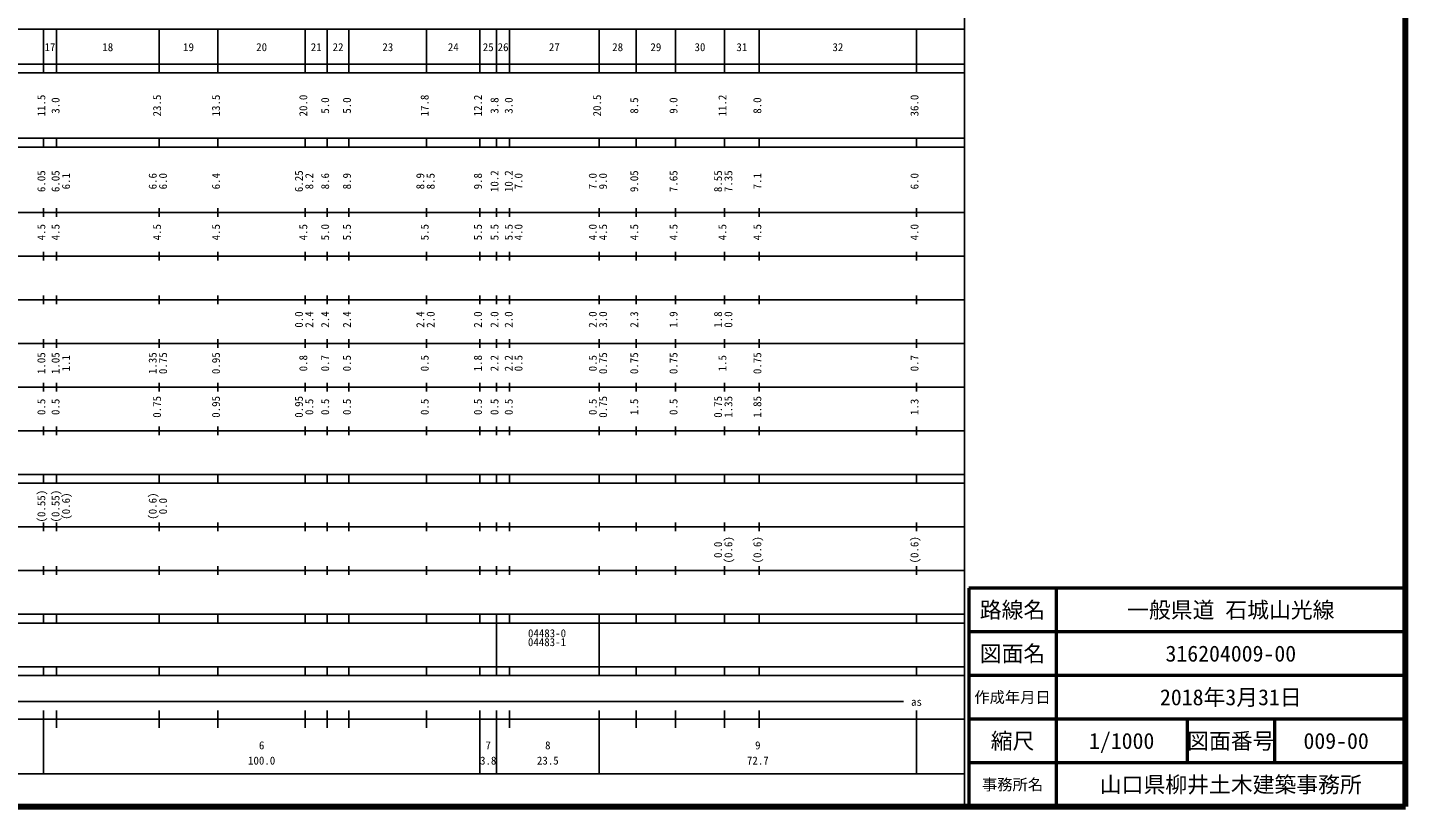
# Model space of a CAD drawing. Units: millimetres on the paper, enlarged 1000 times. Extents: x 40000 to 680000, y 20000 to 380000.
# Drawn here: x 364382 to 680000, y 20000 to 198357 of the extents above; entities that cross this region are included whole.
import ezdxf
from ezdxf.enums import TextEntityAlignment as Align

# ---------------------------------------------------------------- set-up
doc = ezdxf.new("R2010")
doc.units = ezdxf.units.MM
doc.header["$LTSCALE"] = 1000
for name, color, linetype, lineweight in [('M-TTL', 2, 'Continuous', 140), ('M-TTL-BAND', 7, 'Continuous', 25), ('M-TTL-FRAM', 2, 'Continuous', 50), ('M-TTL-LINE', 7, 'Continuous', 50)]:
    doc.layers.add(name, color=color, linetype=linetype, lineweight=lineweight)
doc.layers.add('M-TTL-TXT', color=7, linetype='Continuous')
doc.styles.add('ＭＳ ゴシック', font='')
doc.styles.get('ＭＳ ゴシック').set_extended_font_data('MS Gothic')

msp = doc.modelspace()

# ---------------------------------------------------------------- linework, layer by layer
at = {"layer": 'M-TTL'}
for p, q in [((680000, 20000), (680000, 380000)), ((40000, 20000), (680000, 20000))]:
    msp.add_line(p, q, dxfattribs=at)
at = {"layer": 'M-TTL-BAND'}
for p, q in [((579000, 20000), (579000, 370000)), ((68000, 198000), (579000, 198000)), ((368000, 188000), (368000, 198000)), ((371000, 188000), (371000, 198000)), ((394500, 188000), (394500, 198000)), ((408000, 188000), (408000, 198000)), ((428000, 188000), (428000, 198000)), ((433000, 188000), (433000, 198000)), ((438000, 188000), (438000, 198000)), ((455800, 188000), (455800, 198000)), ((468000, 188000), (468000, 198000)), ((471800, 188000), (471800, 198000)), ((474800, 188000), (474800, 198000)), ((495300, 188000), (495300, 198000)), ((503800, 188000), (503800, 198000)), ((512800, 188000), (512800, 198000)), ((524000, 188000), (524000, 198000)), ((532000, 188000), (532000, 198000)), ((568000, 188000), (568000, 198000)), ((40000, 190000), (579000, 190000)), ((40000, 188000), (579000, 188000)), ((40000, 173000), (579000, 173000)), ((40000, 171000), (579000, 171000)), ((368000, 171000), (368000, 173000)), ((371000, 171000), (371000, 173000)), ((394500, 171000), (394500, 173000)), ((408000, 171000), (408000, 173000)), ((428000, 171000), (428000, 173000)), ((433000, 171000), (433000, 173000)), ((438000, 171000), (438000, 173000)), ((455800, 171000), (455800, 173000)), ((468000, 171000), (468000, 173000)), ((471800, 171000), (471800, 173000)), ((474800, 171000), (474800, 173000)), ((495300, 171000), (495300, 173000)), ((503800, 171000), (503800, 173000)), ((512800, 171000), (512800, 173000)), ((524000, 171000), (524000, 173000)), ((532000, 171000), (532000, 173000)), ((568000, 171000), (568000, 173000)), ((40000, 156000), (579000, 156000)), ((368000, 155000), (368000, 157000)), ((371000, 155000), (371000, 157000)), ((394500, 155000), (394500, 157000)), ((408000, 155000), (408000, 157000)), ((428000, 155000), (428000, 157000)), ((433000, 155000), (433000, 157000)), ((438000, 155000), (438000, 157000)), ((455800, 155000), (455800, 157000)), ((468000, 155000), (468000, 157000)), ((471800, 155000), (471800, 157000)), ((474800, 155000), (474800, 157000)), ((495300, 155000), (495300, 157000)), ((503800, 155000), (503800, 157000)), ((512800, 155000), (512800, 157000)), ((524000, 155000), (524000, 157000)), ((532000, 155000), (532000, 157000)), ((568000, 155000), (568000, 157000)), ((46000, 146000), (579000, 146000)), ((368000, 145000), (368000, 147000)), ((371000, 145000), (371000, 147000)), ((394500, 145000), (394500, 147000)), ((408000, 145000), (408000, 147000)), ((428000, 145000), (428000, 147000)), ((433000, 145000), (433000, 147000)), ((438000, 145000), (438000, 147000)), ((455800, 145000), (455800, 147000)), ((468000, 145000), (468000, 147000)), ((471800, 145000), (471800, 147000)), ((474800, 145000), (474800, 147000)), ((495300, 145000), (495300, 147000)), ((503800, 145000), (503800, 147000)), ((512800, 145000), (512800, 147000)), ((524000, 145000), (524000, 147000)), ((532000, 145000), (532000, 147000)), ((568000, 145000), (568000, 147000)), ((52000, 136000), (579000, 136000)), ((368000, 135000), (368000, 137000)), ((371000, 135000), (371000, 137000)), ((394500, 135000), (394500, 137000)), ((408000, 135000), (408000, 137000)), ((428000, 135000), (428000, 137000)), ((433000, 135000), (433000, 137000)), ((438000, 135000), (438000, 137000)), ((455800, 135000), (455800, 137000)), ((468000, 135000), (468000, 137000)), ((471800, 135000), (471800, 137000)), ((474800, 135000), (474800, 137000)), ((495300, 135000), (495300, 137000)), ((503800, 135000), (503800, 137000)), ((512800, 135000), (512800, 137000)), ((524000, 135000), (524000, 137000)), ((532000, 135000), (532000, 137000)), ((568000, 135000), (568000, 137000)), ((368000, 125000), (368000, 127000)), ((371000, 125000), (371000, 127000)), ((394500, 125000), (394500, 127000)), ((408000, 125000), (408000, 127000)), ((428000, 125000), (428000, 127000)), ((433000, 125000), (433000, 127000)), ((438000, 125000), (438000, 127000)), ((455800, 125000), (455800, 127000)), ((468000, 125000), (468000, 127000)), ((471800, 125000), (471800, 127000)), ((474800, 125000), (474800, 127000)), ((495300, 125000), (495300, 127000)), ((503800, 125000), (503800, 127000)), ((512800, 125000), (512800, 127000)), ((524000, 125000), (524000, 127000)), ((532000, 125000), (532000, 127000)), ((568000, 125000), (568000, 127000)), ((46000, 126000), (579000, 126000)), ((368000, 115000), (368000, 117000)), ((371000, 115000), (371000, 117000)), ((394500, 115000), (394500, 117000)), ((408000, 115000), (408000, 117000)), ((428000, 115000), (428000, 117000)), ((433000, 115000), (433000, 117000)), ((438000, 115000), (438000, 117000)), ((455800, 115000), (455800, 117000)), ((468000, 115000), (468000, 117000)), ((471800, 115000), (471800, 117000)), ((474800, 115000), (474800, 117000)), ((495300, 115000), (495300, 117000)), ((503800, 115000), (503800, 117000)), ((512800, 115000), (512800, 117000)), ((524000, 115000), (524000, 117000)), ((532000, 115000), (532000, 117000)), ((568000, 115000), (568000, 117000)), ((52000, 116000), (579000, 116000)), ((46000, 106000), (579000, 106000)), ((368000, 105000), (368000, 107000)), ((371000, 105000), (371000, 107000)), ((394500, 105000), (394500, 107000)), ((408000, 105000), (408000, 107000)), ((428000, 105000), (428000, 107000)), ((433000, 105000), (433000, 107000)), ((438000, 105000), (438000, 107000)), ((455800, 105000), (455800, 107000)), ((468000, 105000), (468000, 107000)), ((471800, 105000), (471800, 107000)), ((474800, 105000), (474800, 107000)), ((495300, 105000), (495300, 107000)), ((503800, 105000), (503800, 107000)), ((512800, 105000), (512800, 107000)), ((524000, 105000), (524000, 107000)), ((532000, 105000), (532000, 107000)), ((568000, 105000), (568000, 107000)), ((40000, 96000), (579000, 96000)), ((368000, 94000), (368000, 96000)), ((371000, 94000), (371000, 96000)), ((394500, 94000), (394500, 96000)), ((408000, 94000), (408000, 96000)), ((428000, 94000), (428000, 96000)), ((433000, 94000), (433000, 96000)), ((438000, 94000), (438000, 96000)), ((455800, 94000), (455800, 96000)), ((468000, 94000), (468000, 96000)), ((471800, 94000), (471800, 96000)), ((474800, 94000), (474800, 96000)), ((495300, 94000), (495300, 96000)), ((503800, 94000), (503800, 96000)), ((512800, 94000), (512800, 96000)), ((524000, 94000), (524000, 96000)), ((532000, 94000), (532000, 96000)), ((568000, 94000), (568000, 96000)), ((40000, 94000), (579000, 94000)), ((49000, 84000), (579000, 84000)), ((368000, 83000), (368000, 85000)), ((371000, 83000), (371000, 85000)), ((394500, 83000), (394500, 85000)), ((408000, 83000), (408000, 85000)), ((428000, 83000), (428000, 85000)), ((433000, 83000), (433000, 85000)), ((438000, 83000), (438000, 85000)), ((455800, 83000), (455800, 85000)), ((468000, 83000), (468000, 85000)), ((471800, 83000), (471800, 85000)), ((474800, 83000), (474800, 85000)), ((495300, 83000), (495300, 85000)), ((503800, 83000), (503800, 85000)), ((512800, 83000), (512800, 85000)), ((524000, 83000), (524000, 85000)), ((532000, 83000), (532000, 85000)), ((568000, 83000), (568000, 85000)), ((40000, 74000), (579000, 74000)), ((368000, 73000), (368000, 75000)), ((371000, 73000), (371000, 75000)), ((394500, 73000), (394500, 75000)), ((408000, 73000), (408000, 75000)), ((428000, 73000), (428000, 75000)), ((433000, 73000), (433000, 75000)), ((438000, 73000), (438000, 75000)), ((455800, 73000), (455800, 75000)), ((468000, 73000), (468000, 75000)), ((471800, 73000), (471800, 75000)), ((474800, 73000), (474800, 75000)), ((495300, 73000), (495300, 75000)), ((503800, 73000), (503800, 75000)), ((512800, 73000), (512800, 75000)), ((524000, 73000), (524000, 75000)), ((532000, 73000), (532000, 75000)), ((568000, 73000), (568000, 75000)), ((40000, 64000), (579000, 64000)), ((368000, 62000), (368000, 64000)), ((371000, 62000), (371000, 64000)), ((394500, 62000), (394500, 64000)), ((408000, 62000), (408000, 64000)), ((428000, 62000), (428000, 64000)), ((433000, 62000), (433000, 64000)), ((438000, 62000), (438000, 64000)), ((455800, 62000), (455800, 64000)), ((468000, 62000), (468000, 64000)), ((471800, 62000), (471800, 64000)), ((474800, 62000), (474800, 64000)), ((495300, 62000), (495300, 64000)), ((503800, 62000), (503800, 64000)), ((512800, 62000), (512800, 64000)), ((524000, 62000), (524000, 64000)), ((532000, 62000), (532000, 64000)), ((568000, 62000), (568000, 64000)), ((40000, 62000), (579000, 62000)), ((471800, 52000), (471800, 62000)), ((495300, 52000), (495300, 62000)), ((40000, 52000), (579000, 52000)), ((368000, 50000), (368000, 52000)), ((371000, 50000), (371000, 52000)), ((394500, 50000), (394500, 52000)), ((408000, 50000), (408000, 52000)), ((428000, 50000), (428000, 52000)), ((433000, 50000), (433000, 52000)), ((438000, 50000), (438000, 52000)), ((455800, 50000), (455800, 52000)), ((468000, 50000), (468000, 52000)), ((471800, 50000), (471800, 52000)), ((474800, 50000), (474800, 52000)), ((495300, 50000), (495300, 52000)), ((503800, 50000), (503800, 52000)), ((512800, 50000), (512800, 52000)), ((524000, 50000), (524000, 52000)), ((532000, 50000), (532000, 52000)), ((568000, 50000), (568000, 52000)), ((40000, 50000), (579000, 50000)), ((71000, 44000), (565000, 44000)), ((368000, 27500), (368000, 42000)), ((371000, 38000), (371000, 42000)), ((394500, 38000), (394500, 42000)), ((408000, 38000), (408000, 42000)), ((428000, 38000), (428000, 42000)), ((433000, 38000), (433000, 42000)), ((438000, 38000), (438000, 42000)), ((455800, 38000), (455800, 42000)), ((468000, 27500), (468000, 42000)), ((471800, 27500), (471800, 42000)), ((474800, 38000), (474800, 42000)), ((495300, 27500), (495300, 42000)), ((503800, 38000), (503800, 42000)), ((512800, 38000), (512800, 42000)), ((524000, 38000), (524000, 42000)), ((532000, 38000), (532000, 42000)), ((568000, 27500), (568000, 42000)), ((40000, 40000), (579000, 40000)), ((68000, 27500), (579000, 27500))]:
    msp.add_line(p, q, dxfattribs=at)
at = {"layer": 'M-TTL-FRAM'}
for p, q in [((680000, 70000), (580000, 70000)), ((580000, 70000), (580000, 20000))]:
    msp.add_line(p, q, dxfattribs=at)
at = {"layer": 'M-TTL-LINE'}
for p, q in [((600000, 70000), (600000, 20000)), ((680000, 60000), (580000, 60000)), ((680000, 50000), (580000, 50000)), ((680000, 40000), (580000, 40000)), ((630000, 40000), (630000, 30000)), ((650000, 40000), (650000, 30000)), ((680000, 30000), (580000, 30000))]:
    msp.add_line(p, q, dxfattribs=at)

# ---------------------------------------------------------------- texts
at = {"layer": 'M-TTL-BAND', "style": 'ＭＳ ゴシック'}
for s, p in [('17', (369500, 192405)), ('18', (382750, 192405)), ('19', (401250, 192405)), ('20', (418000, 192405)), ('21', (430500, 192405)), ('22', (435500, 192405)), ('23', (446900, 192405)), ('24', (461900, 192405)), ('25', (469900, 192405)), ('26', (473300, 192405)), ('27', (485050, 192405)), ('28', (499550, 192405)), ('29', (508300, 192405)), ('30', (518400, 192405)), ('31', (528000, 192405)), ('32', (550000, 192405)), ('as', (568000, 42500)), ('6', (418000, 32523)), ('7', (469900, 32523)), ('8', (483550, 32523)), ('9', (531650, 32523)), ('100.0', (418000, 29033)), ('3.8', (469900, 29033)), ('23.5', (483550, 29033)), ('72.7', (531650, 29033))]:
    msp.add_text(s, height=1833, dxfattribs=at).set_placement(p, align=Align.BOTTOM_CENTER)
for s, p in [('11.5', (369000, 180500)), ('3.0', (372250, 180500)), ('23.5', (395500, 180500)), ('13.5', (409000, 180500)), ('20.0', (429000, 180500)), ('5.0', (434000, 180500)), ('5.0', (439000, 180500)), ('17.8', (456800, 180500)), ('12.2', (469000, 180500)), ('3.8', (472800, 180500)), ('3.0', (476050, 180500)), ('20.5', (496300, 180500)), ('8.5', (504800, 180500)), ('9.0', (513800, 180500)), ('11.2', (525000, 180500)), ('8.0', (533000, 180500)), ('36.0', (569000, 180500)), ('6.05', (369000, 163174)), ('6.05', (372250, 163174)), ('6.1', (374650, 163174)), ('6.6', (394500, 163174)), ('6.0', (396870, 163174)), ('6.4', (409000, 163174)), ('6.25', (428000, 163174)), ('8.2', (430370, 163174)), ('8.6', (434000, 163174)), ('8.9', (439000, 163174)), ('8.9', (455800, 163174)), ('8.5', (458170, 163174)), ('9.8', (469000, 163174)), ('10.2', (472800, 163174)), ('10.2', (476050, 163174)), ('7.0', (478293, 163174)), ('7.0', (495300, 163174)), ('9.0', (497670, 163174)), ('9.05', (504800, 163174)), ('7.65', (513800, 163174)), ('8.55', (524000, 163174)), ('7.35', (526370, 163174)), ('7.1', (533000, 163174)), ('6.0', (569000, 163174)), ('4.5', (369000, 151500)), ('4.5', (372250, 151500)), ('4.5', (395500, 151500)), ('4.5', (409000, 151500)), ('4.5', (429000, 151500)), ('5.0', (434000, 151500)), ('5.5', (439000, 151500)), ('5.5', (456800, 151500)), ('5.5', (469000, 151500)), ('5.5', (472800, 151500)), ('5.5', (476050, 151500)), ('4.0', (478293, 151500)), ('4.0', (495300, 151500)), ('4.5', (497670, 151500)), ('4.5', (504800, 151500)), ('4.5', (513800, 151500)), ('4.5', (525000, 151500)), ('4.5', (533000, 151500)), ('4.0', (569000, 151500)), ('0.0', (428000, 131500)), ('2.4', (430370, 131500)), ('2.4', (434000, 131500)), ('2.4', (439000, 131500)), ('2.4', (455800, 131500)), ('2.0', (458170, 131500)), ('2.0', (469000, 131500)), ('2.0', (472800, 131500)), ('2.0', (476050, 131500)), ('2.0', (495300, 131500)), ('3.0', (497670, 131500)), ('2.3', (504800, 131500)), ('1.9', (513800, 131500)), ('1.8', (524000, 131500)), ('0.0', (526370, 131500)), ('1.05', (369000, 121500)), ('1.05', (372250, 121500)), ('1.1', (374650, 121500)), ('1.35', (394500, 121500)), ('0.75', (396870, 121500)), ('0.95', (409000, 121500)), ('0.8', (429000, 121500)), ('0.7', (434000, 121500)), ('0.5', (439000, 121500)), ('0.5', (456800, 121500)), ('1.8', (469000, 121500)), ('2.2', (472800, 121500)), ('2.2', (476050, 121500)), ('0.5', (478293, 121500)), ('0.5', (495300, 121500)), ('0.75', (497670, 121500)), ('0.75', (504800, 121500)), ('0.75', (513800, 121500)), ('1.5', (525000, 121500)), ('0.75', (533000, 121500)), ('0.7', (569000, 121500)), ('0.75', (395500, 111500)), ('0.95', (409000, 111500)), ('0.95', (428000, 111500)), ('0.75', (497670, 111500)), ('0.75', (524000, 111500)), ('1.35', (526370, 111500)), ('1.85', (533000, 111500)), ('0.5', (369000, 111500)), ('0.5', (372250, 111500)), ('0.5', (430370, 111500)), ('0.5', (434000, 111500)), ('0.5', (439000, 111500)), ('0.5', (456800, 111500)), ('0.5', (469000, 111500)), ('0.5', (472800, 111500)), ('0.5', (476050, 111500)), ('0.5', (495300, 111500)), ('1.5', (504800, 111500)), ('0.5', (513800, 111500)), ('1.3', (569000, 111500)), ('(0.55)', (369000, 88764)), ('(0.55)', (372250, 88764)), ('(0.6)', (374650, 88764)), ('(0.6)', (394500, 88764)), ('0.0', (396870, 88764)), ('0.0', (524000, 78764)), ('(0.6)', (526370, 78764)), ('(0.6)', (533000, 78764)), ('(0.6)', (569000, 78764))]:
    msp.add_text(s, height=1833, rotation=90, dxfattribs=at).set_placement(p, align=Align.BOTTOM_CENTER)
msp.add_text('04483-0', height=1833, dxfattribs=at).set_placement((483369, 59655), align=Align.MIDDLE_CENTER)
msp.add_text('04483-1', height=1833, dxfattribs=at).set_placement((478994, 56160), align=Align.BOTTOM_LEFT)
at = {"layer": 'M-TTL-TXT', "style": 'ＭＳ ゴシック'}
for s, height, p in [('路線名', 3666, (590000, 65000)), ('路線名', 3666, (590000, 65000)), ('一般県道 石城山光線', 3666, (640000, 65000)), ('図面名', 3666, (590000, 55000)), ('図面名', 3666, (590000, 55000)), ('316204009-00', 3666, (640000, 55000)), ('2018年3月31日', 3666, (640000, 45000)), ('作成年月日', 2566, (590000, 45000)), ('作成年月日', 2566, (590000, 45000)), ('縮尺', 3666, (590000, 35000)), ('縮尺', 3666, (590000, 35000)), ('1/1000', 3666, (615000, 35000)), ('図面番号', 3666, (640000, 35000)), ('図面番号', 3666, (640000, 35000)), ('009-00', 3666, (664125, 35000)), ('事務所名', 2566, (590000, 25000)), ('事務所名', 2566, (590000, 25000)), ('山口県柳井土木建築事務所', 3666, (640000, 25000))]:
    msp.add_text(s, height=height, dxfattribs=at).set_placement(p, align=Align.MIDDLE_CENTER)

doc.saveas('drawing.dxf')
